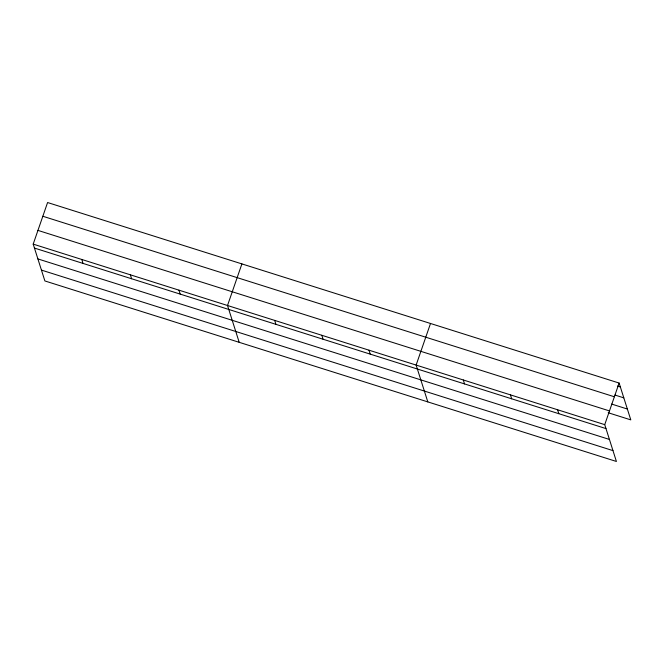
<?xml version="1.0" encoding="UTF-8"?>
<svg xmlns="http://www.w3.org/2000/svg" width="664" height="664" viewBox="0 0 664 664"><rect width="100%" height="100%" fill="white"/><g stroke="black" fill="none" stroke-linecap="round" stroke-linejoin="round"><path stroke-width="1" d="M619.122 383.053L604.738 424.653L616.416 461.472L44.878 280.947L33.2 244.12L47.584 202.528L619.122 383.053L630.8 419.88L608.207 412.742M241.903 263.907L227.52 305.498L239.206 342.325M430.513 323.484L416.129 365.075L427.807 401.903M617.42 386.066L620.367 387.004M614.972 395.055L623.811 397.852M42.836 216.256L614.374 396.781M611.644 404.061L627.356 409.032M37.948 230.391L609.477 410.925M33.2 244.12L604.738 424.653M34.453 248.07L605.983 428.595M37.889 258.918L609.428 439.444M41.442 270.099L612.972 450.624M557.586 409.754L558.831 413.697M510.433 394.864L511.678 398.807M463.281 379.966L464.534 383.916M368.976 350.177L370.23 354.128M321.824 335.287L323.077 339.229M274.672 320.397L275.925 324.339M178.94 290.16L180.193 294.102M130.36 274.813L131.613 278.755M81.78 259.466L83.033 263.409"/></g></svg>
